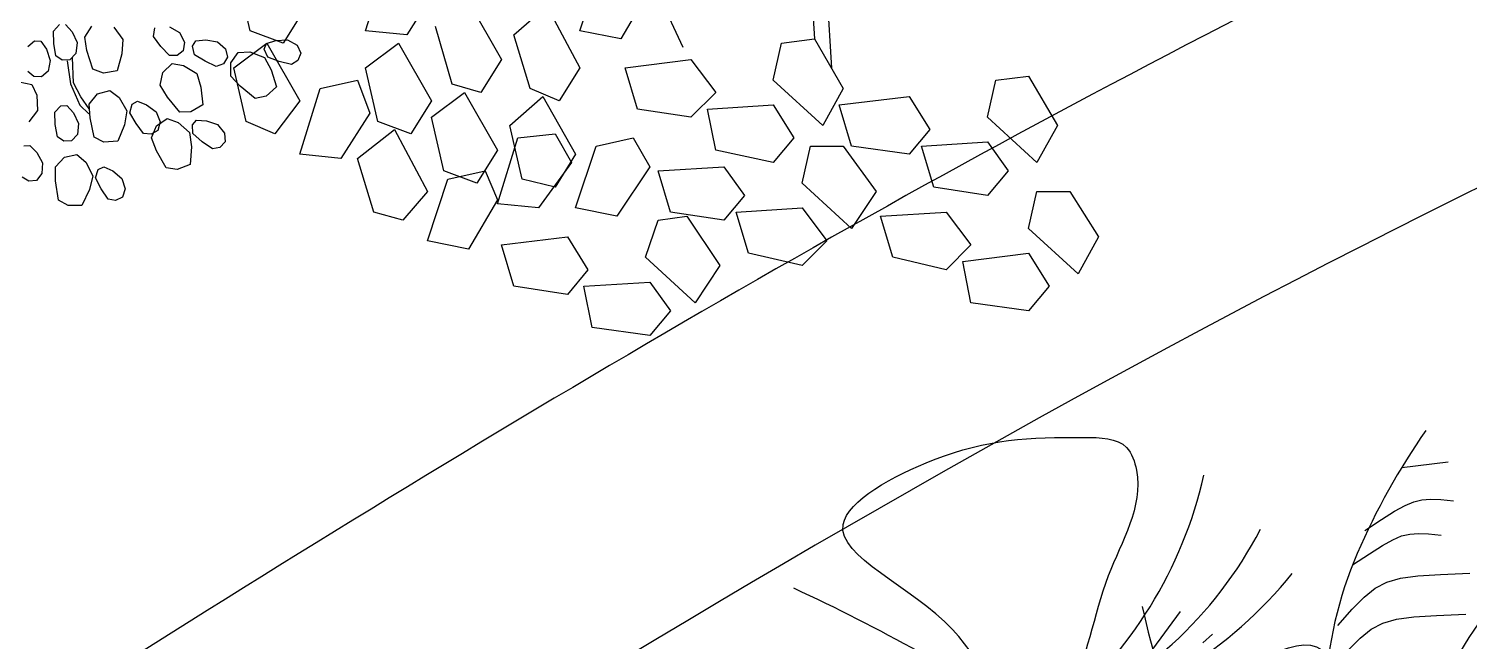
# Model space of a CAD drawing. Extents: x -809667 to 586099, y 3084146 to 3634412.
# Drawn here: x 381243.066 to 381246.403, y 3086096.435 to 3086097.853 of the extents above; entities that cross this region are included whole.
import ezdxf

# ---------------------------------------------------------------- set-up
doc = ezdxf.new("R2010")
doc.units = 0
doc.header["$LTSCALE"] = 0.5
doc.layers.get('0').update_dxf_attribs({"linetype": 'CONTINUOUS'})
for name, color, linetype in [('乔木', 84, 'CONTINUOUS'), ('文字', 7, 'CONTINUOUS'), ('树木', 94, 'CONTINUOUS')]:
    doc.layers.add(name, color=color, linetype=linetype)

# ---------------------------------------------------------------- blocks, each defined once
blk = doc.blocks.new('幌伞枫')
at = {"layer": '乔木', "color": 0}
for p, q in [((61.7, -380.2), (79.4, -664.1)), ((38.4, -430.7), (49.2, -612.3)), ((-750.9, -597.6), (-714.2, -480.2)), ((-369.2, -597.6), (-332.5, -487.5)), ((-956.4, -597.6), (-978.4, -502.2)), ((-626.1, -524.2), (-677.5, -604.9)), ((-244.4, -524.2), (-295.8, -612.3)), ((-229.7, -531.5), (-185.7, -627)), ((-861, -560.9), (-897.7, -619.6)), ((-567.4, -546.2), (-508.6, -649)), ((-486.6, -604.9), (-427.9, -553.6)), ((-427.9, -553.6), (-369.2, -663.7)), ((-596.7, -693), (-626.1, -590.3)), ((-897.7, -619.6), (-956.4, -597.6)), ((-677.5, -604.9), (-750.9, -597.6)), ((-457.3, -700.4), (-486.6, -604.9)), ((-295.8, -612.3), (-369.2, -597.6)), ((-9.5, -619.6), (49.2, -612.3)), ((49.2, -612.3), (100.6, -700.4)), ((-985.8, -663.7), (-927, -619.6)), ((-927, -619.6), (-868.3, -722.4)), ((-750.9, -663.7), (-692.2, -619.6)), ((-692.2, -619.6), (-633.4, -722.4)), ((-24.2, -685.7), (-9.5, -619.6)), ((-963.7, -759.1), (-985.8, -663.7)), ((-728.9, -759.1), (-750.9, -663.7)), ((-508.6, -649), (-545.3, -707.7)), ((-369.2, -663.7), (-405.9, -722.4)), ((-288.4, -663.7), (-171, -649)), ((-266.4, -737.1), (-288.4, -663.7)), ((-171, -649), (-126.9, -707.7)), ((-831.6, -700.4), (-765.6, -685.7)), ((-765.6, -685.7), (-743.5, -744.4)), ((-545.3, -707.7), (-596.7, -693)), ((63.9, -766.4), (-24.2, -685.7)), ((357.5, -751.7), (372.2, -685.7)), ((372.2, -685.7), (430.9, -678.3)), ((430.9, -678.3), (482.3, -766.4)), ((-868.3, -817.8), (-831.6, -700.4)), ((-633.4, -751.7), (-574.7, -707.7)), ((-574.7, -707.7), (-516, -810.5)), ((-494, -766.4), (-435.2, -715)), ((-405.9, -722.4), (-457.3, -700.4)), ((-435.2, -715), (-376.5, -817.8)), ((-126.9, -707.7), (-171, -751.7)), ((100.6, -700.4), (63.9, -766.4)), ((93.3, -729.7), (218.1, -715)), ((218.1, -715), (254.8, -773.8)), ((-868.3, -722.4), (-912.4, -781.1)), ((-743.5, -744.4), (-794.9, -825.2)), ((-633.4, -722.4), (-670.1, -781.1)), ((-171, -751.7), (-266.4, -737.1)), ((-141.6, -737.1), (-24.2, -729.7)), ((-126.9, -810.5), (-141.6, -737.1)), ((-24.2, -729.7), (12.5, -788.5)), ((115.3, -803.1), (93.3, -729.7)), ((-912.4, -781.1), (-963.7, -759.1)), ((-670.1, -781.1), (-728.9, -759.1)), ((-611.4, -847.2), (-633.4, -751.7)), ((-471.9, -861.9), (-494, -766.4)), ((445.6, -832.5), (357.5, -751.7)), ((482.3, -766.4), (445.6, -832.5)), ((-765.6, -825.2), (-699.5, -773.8)), ((-699.5, -773.8), (-640.8, -883.9)), ((-516, -905.9), (-479.3, -788.5)), ((-479.3, -788.5), (-413.2, -781.1)), ((-413.2, -781.1), (-383.9, -832.5)), ((-339.8, -803.1), (-273.7, -788.5)), ((-273.7, -788.5), (-244.4, -839.8)), ((12.5, -788.5), (-24.2, -832.5)), ((254.8, -773.8), (218.1, -817.8)), ((240.1, -803.1), (357.5, -795.8)), ((357.5, -795.8), (394.2, -847.2)), ((-794.9, -825.2), (-868.3, -817.8)), ((-516, -810.5), (-552.7, -869.2)), ((-376.5, -817.8), (-413.2, -876.5)), ((-376.5, -913.2), (-339.8, -803.1)), ((-24.2, -832.5), (-126.9, -810.5)), ((27.2, -869.2), (41.9, -803.1)), ((41.9, -803.1), (100.6, -803.1)), ((100.6, -803.1), (159.3, -883.9)), ((218.1, -817.8), (115.3, -803.1)), ((262.1, -876.5), (240.1, -803.1)), ((-736.2, -920.6), (-765.6, -825.2)), ((-552.7, -869.2), (-611.4, -847.2)), ((-604.1, -861.9), (-538, -847.2)), ((-538, -847.2), (-516, -898.6)), ((-383.9, -832.5), (-442.6, -913.2)), ((-244.4, -839.8), (-303.1, -927.9)), ((-229.7, -847.2), (-112.3, -839.8)), ((-207.7, -920.6), (-229.7, -847.2)), ((-112.3, -839.8), (-75.6, -891.2)), ((394.2, -847.2), (357.5, -891.2)), ((-640.8, -972), (-604.1, -861.9)), ((-413.2, -876.5), (-471.9, -861.9)), ((115.3, -949.9), (27.2, -869.2)), ((-640.8, -883.9), (-684.8, -935.3)), ((-516, -898.6), (-567.4, -986.6)), ((-75.6, -891.2), (-112.3, -935.3)), ((159.3, -883.9), (115.3, -949.9)), ((357.5, -891.2), (262.1, -876.5)), ((430.9, -949.9), (445.6, -883.9)), ((445.6, -883.9), (504.3, -883.9)), ((504.3, -883.9), (555.7, -964.6)), ((-684.8, -935.3), (-736.2, -920.6)), ((-442.6, -913.2), (-516, -905.9)), ((-303.1, -927.9), (-376.5, -913.2)), ((-112.3, -935.3), (-207.7, -920.6)), ((-90.2, -920.6), (27.2, -913.2)), ((-68.2, -994), (-90.2, -920.6)), ((27.2, -913.2), (71.3, -972)), ((166.7, -927.9), (284.1, -920.6)), ((284.1, -920.6), (328.2, -979.3)), ((-251.7, -1001.3), (-229.7, -935.3)), ((-229.7, -935.3), (-178.3, -927.9)), ((-178.3, -927.9), (-119.6, -1016)), ((188.7, -1001.3), (166.7, -927.9)), ((519, -1030.7), (430.9, -949.9)), ((-567.4, -986.6), (-640.8, -972)), ((-508.6, -979.3), (-391.2, -964.6)), ((-391.2, -964.6), (-354.5, -1023.3)), ((71.3, -972), (27.2, -1016)), ((555.7, -964.6), (519, -1030.7)), ((-486.6, -1052.7), (-508.6, -979.3)), ((27.2, -1016), (-68.2, -994)), ((328.2, -979.3), (284.1, -1023.3)), ((313.5, -1008.7), (430.9, -994)), ((430.9, -994), (467.6, -1052.7)), ((-354.5, -1023.3), (-391.2, -1067.4)), ((-163.6, -1082.1), (-251.7, -1001.3)), ((-119.6, -1016), (-163.6, -1082.1)), ((284.1, -1023.3), (188.7, -1001.3)), ((328.2, -1082.1), (313.5, -1008.7)), ((-361.8, -1052.7), (-244.4, -1045.4)), ((-244.4, -1045.4), (-207.7, -1096.7)), ((-391.2, -1067.4), (-486.6, -1052.7)), ((-347.2, -1126.1), (-361.8, -1052.7)), ((467.6, -1052.7), (430.9, -1096.7)), ((-207.7, -1096.7), (-244.4, -1140.8)), ((430.9, -1096.7), (328.2, -1082.1)), ((-244.4, -1140.8), (-347.2, -1126.1))]:
    blk.add_line(p, q, dxfattribs=at)
blk = doc.blocks.new('紫薇')
at = {"color": 0}
for p, q in [((-442.6, 110.8), (-433.7, 119)), ((-444.8, 98.9), (-442.6, 110.8)), ((-437.1, 87.7), (-444.8, 98.9)), ((-389.3, 93.5), (-403, 86.2)), ((-387.5, 103), (-389.3, 93.5)), ((-496.5, 62.5), (-484, 74.7)), ((-484, 74.7), (-453.7, 70.5)), ((-453.7, 70.5), (-432.9, 64.6)), ((-420.9, 82.2), (-437.1, 87.7)), ((-403, 86.2), (-420.9, 82.2)), ((-340.2, 66.8), (-353.2, 84.9)), ((-289.3, 81.6), (-298.6, 64)), ((-502.4, 41.7), (-496.5, 62.5)), ((-432.9, 64.6), (-422.2, 46.9)), ((-422.2, 46.9), (-423.5, 27)), ((-397.8, 40.7), (-388.5, 48.4)), ((-388.5, 48.4), (-369.1, 46.1)), ((-369.1, 46.1), (-350.3, 41.4)), ((-316.8, 61), (-340.2, 66.8)), ((-298.6, 64), (-316.8, 61)), ((-291.5, 46.1), (-287.4, 57.4)), ((-285.7, 33.7), (-291.5, 46.1)), ((-287.4, 57.4), (-277.3, 64)), ((-240.1, 53.1), (-234.3, 40.7)), ((-481.8, 23.5), (-502.4, 41.7)), ((-462.5, 12.3), (-481.8, 23.5)), ((-423.5, 27), (-438.8, 16.8)), ((-400.7, 29), (-397.8, 40.7)), ((-393.6, 17.3), (-400.7, 29)), ((-350.3, 41.4), (-343.3, 29.7)), ((-343.3, 29.7), (-345.6, 20.4)), ((-270.7, 25.6), (-285.7, 33.7)), ((-252.3, 26.7), (-270.7, 25.6)), ((-237.6, 31.6), (-252.3, 26.7)), ((-234.3, 40.7), (-237.6, 31.6)), ((-504.4, -0.4), (-485.8, 5.5)), ((-485.8, 5.5), (-466.8, 9.1)), ((-466.8, 9.1), (-455.5, 1.4)), ((-438.8, 16.8), (-462.5, 12.3)), ((-455.5, 1.4), (-453.8, -8.1)), ((-377.8, 10.9), (-393.6, 17.3)), ((-359.6, 13.9), (-377.8, 10.9)), ((-350.9, 0.6), (-367.8, -9.1)), ((-345.6, 20.4), (-359.6, 13.9)), ((-314.7, 5.4), (-350.9, 0.6)), ((-338.8, -4.2), (-314.7, 0.6)), ((-278.4, 0.6), (-314.7, 5.4)), ((-314.7, 0.6), (-276, -9.1)), ((-278.4, -4.1), (-275.5, 7.6)), ((-275.5, 7.6), (-266.1, 15.2)), ((-266.1, 15.2), (-246.7, 12.7)), ((-246.7, 12.7), (-228, 8)), ((-228, 8), (-221, -3.8)), ((-509.7, -11.2), (-504.4, -0.4)), ((-507.5, -23.1), (-509.7, -11.2)), ((-463.9, -19.9), (-479.2, -30.1)), ((-453.8, -8.1), (-463.9, -19.9)), ((-421.5, -40.4), (-416.8, -19.3)), ((-416.8, -19.3), (-405, -6.5)), ((-405, -6.5), (-374.5, -8.9)), ((-374.5, -8.9), (-353.4, -13.7)), ((-360.6, -11.5), (-338.8, -4.2)), ((-353.4, -13.7), (-341.8, -30.7)), ((-271.5, -15.9), (-278.4, -4.1)), ((-255.7, -22.4), (-271.5, -15.9)), ((-237.5, -19.5), (-255.7, -22.4)), ((-223.4, -13.2), (-237.5, -19.5)), ((-496.2, -30.8), (-507.5, -23.1)), ((-479.2, -30.1), (-496.2, -30.8)), ((-399.9, -57.5), (-421.5, -40.4)), ((-341.8, -30.7), (-341.9, -50.6)), ((-313, -48.7), (-302.7, -34.6)), ((-302.7, -34.6), (-272.1, -33.8)), ((-272.1, -33.8), (-250.7, -36.3)), ((-250.7, -36.3), (-237.3, -51.9)), ((-380, -67.5), (-399.9, -57.5)), ((-356.5, -61.7), (-380, -67.5)), ((-341.9, -50.6), (-356.5, -61.7)), ((-315.5, -70.1), (-313, -48.7)), ((-425.8, -93.7), (-421.1, -82.6)), ((-421.1, -82.6), (-402.9, -75.6)), ((-402.9, -75.6), (-384.1, -71)), ((-384.1, -71), (-372.4, -78)), ((-370.1, -87.4), (-379.5, -99.7)), ((-372.4, -78), (-370.1, -87.4)), ((-292.2, -84.8), (-315.5, -70.1)), ((-271.3, -92.6), (-292.2, -84.8)), ((-248.6, -84.4), (-271.3, -92.6)), ((-490, -117.5), (-482.8, -101.7)), ((-482.8, -101.7), (-453, -94.6)), ((-453, -94.6), (-431.5, -92.7)), ((-431.5, -92.7), (-415.2, -105.3)), ((-422.9, -105.4), (-425.8, -93.7)), ((-411.2, -112.5), (-422.9, -105.4)), ((-415.2, -105.3), (-409.1, -124.3)), ((-394.2, -110.8), (-411.2, -112.5)), ((-379.5, -99.7), (-394.2, -110.8)), ((-488.1, -139.1), (-490, -117.5)), ((-409.1, -124.3), (-419.7, -139.3)), ((-405.2, -146.2), (-377.1, -134.2)), ((-377.1, -134.2), (-356.2, -128.6)), ((-356.2, -128.6), (-338, -138.3)), ((-462.2, -148.6), (-488.1, -139.1)), ((-440.2, -152.1), (-462.2, -148.6)), ((-459.5, -166.8), (-443.1, -156.6)), ((-443.1, -156.6), (-429.8, -159.8)), ((-419.7, -139.3), (-440.2, -152.1)), ((-409.7, -163.1), (-405.2, -146.2)), ((-338, -138.3), (-328.8, -156)), ((-328.8, -156), (-336.6, -172.6)), ((-318.9, -167.1), (-315.4, -155.5)), ((-315.4, -155.5), (-298, -146.6)), ((-298, -146.6), (-279.9, -140)), ((-279.9, -140), (-267.5, -145.8)), ((-475.8, -191.1), (-474.7, -179.1)), ((-474.7, -179.1), (-459.5, -166.8)), ((-424.7, -168), (-429.9, -182.6)), ((-429.8, -159.8), (-424.7, -168)), ((-404.1, -184), (-409.7, -163.1)), ((-336.6, -172.6), (-354.7, -188.6)), ((-314.8, -178.4), (-318.9, -167.1)), ((-302.4, -184.2), (-314.8, -178.4)), ((-272.2, -168.1), (-285.6, -180.7)), ((-469.4, -201.4), (-475.8, -191.1)), ((-456.1, -204.5), (-469.4, -201.4)), ((-440.4, -197.6), (-456.1, -204.5)), ((-429.9, -182.6), (-440.4, -197.6)), ((-377, -189), (-404.1, -184)), ((-354.7, -188.6), (-377, -189)), ((-339.8, -206.5), (-325.3, -193.6)), ((-325.3, -193.6), (-311.7, -194.5)), ((-311.7, -194.5), (-305.3, -201.7)), ((-305.3, -201.7), (-307.9, -216.9)), ((-285.6, -180.7), (-302.4, -184.2)), ((-352.7, -221.1), (-339.8, -206.5)), ((-351.7, -233.1), (-352.7, -221.1)), ((-307.9, -216.9), (-315.8, -233.6)), ((-392.8, -248.4), (-373.4, -238.8)), ((-373.4, -238.8), (-353.6, -244.6)), ((-353.6, -244.6), (-341.1, -260.1)), ((-343.7, -242.2), (-351.7, -233.1)), ((-330, -243), (-343.7, -242.2)), ((-315.8, -233.6), (-330, -243)), ((-419, -283.1), (-417.9, -265.7)), ((-417.9, -265.7), (-392.8, -248.4)), ((-341.1, -260.1), (-345.5, -278)), ((-409.4, -302.5), (-419, -283.1)), ((-345.5, -278), (-360.1, -297.3)), ((-381.8, -302.1), (-409.4, -302.5)), ((-360.1, -297.3), (-381.8, -302.1)), ((-372.7, -318), (-361.1, -302.6)), ((-361.1, -302.6), (-347.5, -300.7)), ((-347.5, -300.7), (-339.8, -306.5)), ((-339.8, -306.5), (-339.4, -322)), ((-382.4, -334.9), (-372.7, -318)), ((-379.1, -346.5), (-382.4, -334.9)), ((-339.4, -322), (-343.8, -339.9)), ((-369.5, -353.8), (-379.1, -346.5)), ((-355.9, -351.9), (-369.5, -353.8)), ((-343.8, -339.9), (-355.9, -351.9))]:
    blk.add_line(p, q, dxfattribs=at)
blk = doc.blocks.new('白玉兰')
at = {"color": 0}
for centre, radius, start, end in [((-1260.5, 1665), 2054.4, 309.39345, 347.16547), ((-713.2, 1844.3), 1941, 291.82137, 332.63459), ((-478.2, 2077.5), 2115.2, 283.29933, 320.85284), ((-4728.7, -6984.2), 8428.8, 56.1879, 65.279), ((-1147.9, -2037), 2310.3, 61.625, 95.14911), ((-559.1, -2135.4), 2213.8, 76.70325, 111.40179), ((4370.8, -555.9), 4391.8, 172.1708, 190.66767), ((2826.9, 106.7), 2820.8, 182.25436, 209.88683), ((2146.3, 475.3), 2185, 193.30629, 228.41072)]:
    blk.add_arc(centre, radius, start, end, dxfattribs=at)
for points in [[(-33.3, 16.4), (-232.9, 72.7), (-341.9, 562), (-1253.8, 922.5), (-424.6, 1375.2), (-32.9, 1391.9), (376.3, 1386), (477, 1090.9), (236.3, 716.3), (184.7, 276.9), (29.2, 67), (-7.3, 17.6)], [(8.3, 30.7), (154.9, 177.4), (635.1, 33.7), (1394.9, 653.5), (1385.2, -291.2), (1208.5, -641.2), (1003.6, -995.4), (696.9, -939.3), (487.4, -546.3), (129.3, -286.7), (21.9, -48.6), (-3.3, 7.4)], [(36.1, -22.3), (98.6, -219.9), (-250.5, -579.7), (-51.2, -1539.8), (-884.9, -1095.2), (-1113.8, -777), (-1333.5, -431.7), (-1142.2, -185.6), (-696.9, -181.1), (-301.3, 16.9), (-40.5, 2.3), (20.8, -1.2)]]:
    blk.add_open_spline(points, degree=3, knots=[0, 0, 0, 0, 621.989778, 1340.944545, 1869.007736, 2592.427455, 2798.699245, 2915.827596, 3435.261502, 4029.77129, 4212.300518, 4212.300518, 4212.300518, 4212.300518], dxfattribs=at)
blk = doc.blocks.new('03')
at = {"layer": '树木', "color": 0}
for p, q in [((-1.1749, 0.191), (-1.1373, 0.3213)), ((-1.0577, 0.2322), (-1.0451, 0.2587)), ((-1.0451, 0.2587), (-1.0278, 0.2912)), ((-0.8458, 0.1742), (-0.8158, 0.254)), ((-1.0659, 0.2085), (-1.0577, 0.2322)), ((-0.9674, 0.1877), (-0.9501, 0.2202)), ((-1.0698, 0.1844), (-1.0659, 0.2085)), ((-1.0697, 0.1568), (-1.0698, 0.1844)), ((-0.98, 0.1612), (-0.9674, 0.1877)), ((-0.8674, 0.1121), (-0.8458, 0.1742)), ((-0.741, 0.1176), (-0.711, 0.1974)), ((-1.0659, 0.1225), (-1.0697, 0.1568)), ((-0.9921, 0.1134), (-0.9882, 0.1374)), ((-0.9882, 0.1374), (-0.98, 0.1612)), ((-1.0585, 0.0784), (-1.0659, 0.1225)), ((-0.992, 0.0858), (-0.9921, 0.1134)), ((-0.9882, 0.0515), (-0.992, 0.0858)), ((-0.8806, 0.063), (-0.8674, 0.1121)), ((-0.7626, 0.0555), (-0.741, 0.1176)), ((-1.0479, 0.0213), (-1.0585, 0.0784)), ((-0.9808, 0.0074), (-0.9882, 0.0515)), ((-0.8855, 0.022), (-0.8806, 0.063)), ((-0.7758, 0.0063), (-0.7626, 0.0555)), ((-0.9702, -0.0497), (-0.9808, 0.0074)), ((-0.8824, -0.0157), (-0.8855, 0.022)), ((-0.7807, -0.0347), (-0.7758, 0.0063)), ((-0.8712, -0.0549), (-0.8824, -0.0157)), ((-0.7776, -0.0723), (-0.7807, -0.0347)), ((-0.852, -0.1004), (-0.8712, -0.0549)), ((-0.7663, -0.1115), (-0.7776, -0.0723)), ((-0.8251, -0.1571), (-0.852, -0.1004)), ((-0.7472, -0.157), (-0.7663, -0.1115)), ((-0.9302, -0.537), (-0.9422, -0.5022)), ((-0.9691, -0.6781), (-1.0388, -0.5618))]:
    blk.add_line(p, q, dxfattribs=at)
for centre, radius, start, end in [((0.2903, 0.8223), 1.1357, 196.2518, 217.1325), ((0.455, 1.3672), 2.0101, 212.167, 223.827), ((-0.1758, 0.7617), 1.1357, 223.827, 244.7077), ((-0.7189, 1.3163), 2.0101, 259.2007, 270.8607)]:
    blk.add_arc(centre, radius, start, end, dxfattribs=at)
blk = doc.blocks.new('23424')
at = {"layer": '文字', "color": 8, "linetype": 'Continuous'}
for points, knots in [([(381986.4483, 3087619.9554), (381988.3865, 3087619.7135), (381991.7687, 3087619.2914), (381994.8579, 3087625.6564), (382003.6127, 3087622.2507), (382006.0653, 3087627.1731), (382006.9586, 3087629.5507)], [0, 0, 0, 0, 5.241038, 9.145639, 17.995635, 24.640422, 24.640422, 24.640422, 24.640422]), ([(381986.5226, 3087620.5507), (381986.8222, 3087620.5134), (381987.119, 3087620.4763), (381987.9943, 3087620.3794), (381988.558, 3087620.3339), (381989.4779, 3087620.3422), (381989.8513, 3087620.3751), (381990.5351, 3087620.5189), (381990.8436, 3087620.6302), (381991.2821, 3087620.8845), (381991.4328, 3087620.9968), (381991.7405, 3087621.2751), (381991.894, 3087621.4381), (381992.3515, 3087621.9684), (381992.6559, 3087622.3805), (381993.1984, 3087623.026), (381993.4149, 3087623.2652), (381993.85, 3087623.6601), (381994.0629, 3087623.8229), (381994.5082, 3087624.0954), (381994.7406, 3087624.208), (381995.6701, 3087624.569), (381996.4083, 3087624.6717), (381997.898, 3087624.7383), (381998.6529, 3087624.7014), (382000.1153, 3087624.6362), (382000.8228, 3087624.6081), (382001.8397, 3087624.6701), (382002.1935, 3087624.7166), (382002.8768, 3087624.8848), (382003.1917, 3087625.0164), (382003.7855, 3087625.3836), (382004.0611, 3087625.6168), (382004.8178, 3087626.4333), (382005.2532, 3087627.1438), (382005.8598, 3087628.4119), (382006.0617, 3087628.8933), (382006.2564, 3087629.3943)], [0, 0, 0, 0, 0.809904, 0.809904, 2.429711, 2.429711, 3.66837, 3.66837, 4.926642, 4.926642, 5.673722, 5.673722, 6.420801, 6.420801, 7.887995, 7.887995, 8.767827, 8.767827, 9.468061, 9.468061, 10.168296, 10.168296, 12.19742, 12.19742, 14.226544, 14.226544, 16.255668, 16.255668, 17.461197, 17.461197, 18.836307, 18.836307, 20.211417, 20.211417, 22.844117, 22.844117, 24.28999, 24.28999, 24.28999, 24.28999]), ([(382001.5171, 3087624.4016), (382000.5059, 3087625.1175), (381996.737, 3087627.7859), (381991.5337, 3087625.1122), (381987.8924, 3087622.695), (381987.3092, 3087622.3167)], [0, 0, 0, 0, 3.569995, 13.305729, 15.183835, 15.183835, 15.183835, 15.183835]), ([(382001.8638, 3087624.8913), (382001.6262, 3087625.0595), (382001.3864, 3087625.2293), (382000.6569, 3087625.7298), (382000.1579, 3087626.0518), (381999.294, 3087626.4979), (381998.9423, 3087626.652), (381998.2137, 3087626.8889), (381997.8437, 3087626.9696), (381996.5278, 3087627.1355), (381995.5709, 3087627.0382), (381993.6729, 3087626.5609), (381992.7291, 3087626.1811), (381990.8669, 3087625.2628), (381989.9483, 3087624.7237), (381988.2965, 3087623.6852), (381987.56, 3087623.1929), (381986.8401, 3087622.728)], [0, 0, 0, 0, 0.838582, 0.838582, 2.515746, 2.515746, 3.607863, 3.607863, 4.699979, 4.699979, 7.466248, 7.466248, 10.232516, 10.232516, 12.998785, 12.998785, 15.338185, 15.338185, 15.338185, 15.338185])]:
    blk.add_open_spline(points, degree=3, knots=knots, dxfattribs=at)
for name, p, xscale, yscale, zscale in [('幌伞枫', (381990.4804, 3087626.3335), 0.0013, 0.0013, 0.0013), ('幌伞枫', (381990.4804, 3087626.3335), 0.0013, 0.0013, 0.0013), ('白玉兰', (381991.0843, 3087623.9372), 0.0004880798049271107, 0.0004880798049271107, 0.04880798235096967)]:
    blk.add_blockref(name, p, dxfattribs=dict(at, xscale=xscale, yscale=yscale, zscale=zscale))
for name, p, xscale, yscale, zscale, rotation in [('紫薇', (381988.6978, 3087625.8832), 0.00148055020779717, 0.00148055020779717, 0.00148055020779717, 106.2585742029955), ('03', (381992.1288, 3087623.6196), 0.8, 0.8, 0.8, 292.8030004997092)]:
    blk.add_blockref(name, p, dxfattribs=dict(at, xscale=xscale, yscale=yscale, zscale=zscale, rotation=rotation))

msp = doc.modelspace()

# ---------------------------------------------------------------- block references
at = {"layer": '文字', "color": 8, "linetype": 'Continuous'}
msp.add_blockref('23424', (-745.6581, -1527.7076), dxfattribs=at)

doc.saveas('drawing.dxf')
